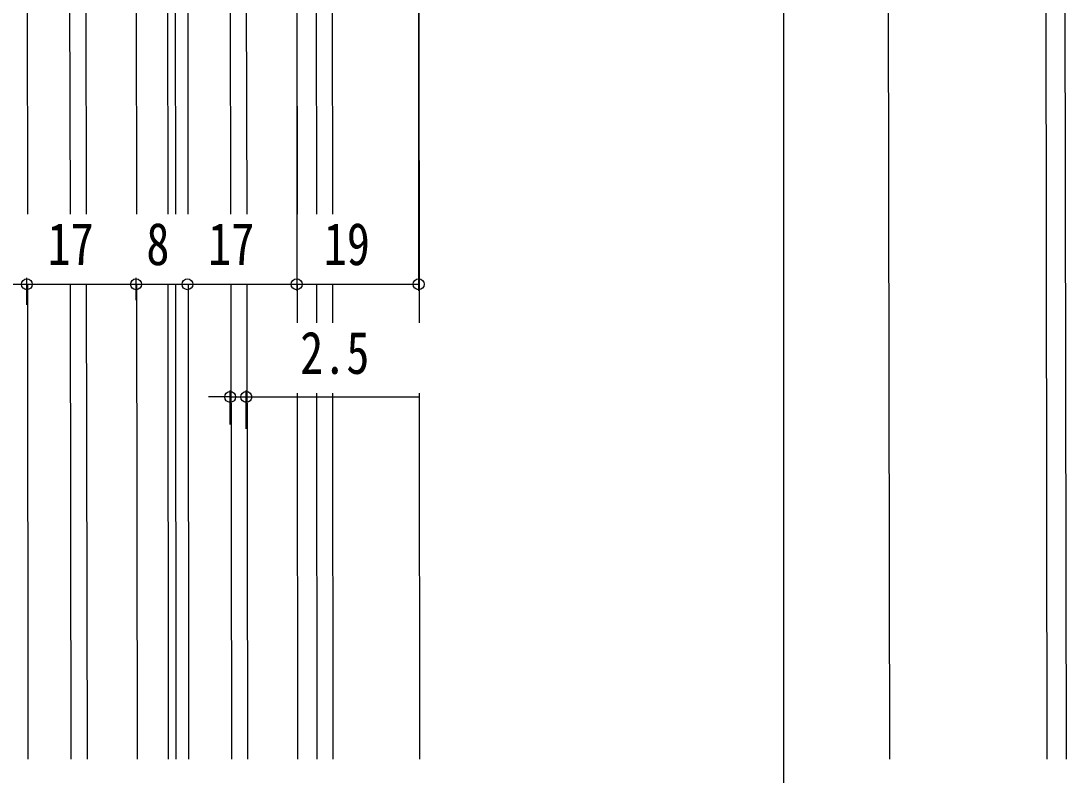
# Model space of a CAD drawing. Units: millimetres, scale not verified. Extents: x -495 to 495, y -800 to 801.
# Drawn here: x -200.5 to -37.8, y 383.9 to 501.3 of the extents above; entities that cross this region are included whole.
import ezdxf
from ezdxf.enums import TextEntityAlignment as Align

# ---------------------------------------------------------------- set-up
doc = ezdxf.new("R2010")
doc.units = ezdxf.units.MM
doc.header["$LTSCALE"] = 4
for name, color, linetype in [('0-4_YKK_12', 2, 'Continuous'), ('0-5_YKK_13', 4, 'Continuous'), ('0-7_YKK_D', 6, 'Continuous'), ('0-9_YSS_K', 3, 'Continuous')]:
    doc.layers.add(name, color=color, linetype=linetype)
doc.styles.add('ＭＳ ゴシック', font='')
doc.styles.get('ＭＳ ゴシック').set_extended_font_data('MS Gothic')

msp = doc.modelspace()

# ---------------------------------------------------------------- linework, layer by layer
at = {"layer": '0-4_YKK_12'}
for p, q in [((-138.594, 553.149), (-138.502, 454.315)), ((-154.594, 550.649), (-154.519, 471.264)), ((-152.094, 550.649), (-152.019, 471.264)), ((-199.585, 547.654), (-199.512, 471.264)), ((-182.585, 547.654), (-182.512, 471.264)), ((-177.735, 547.454), (-177.659, 471.264)), ((-176.535, 547.454), (-176.459, 471.264)), ((-174.585, 547.654), (-174.512, 471.264)), ((-157.585, 547.654), (-157.512, 471.264)), ((-199.501, 460.337), (-199.43, 386.411)), ((-182.501, 460.337), (-182.43, 386.411)), ((-177.649, 460.337), (-177.575, 386.411)), ((-176.449, 460.337), (-176.375, 386.411)), ((-174.501, 460.337), (-174.43, 386.411)), ((-157.501, 460.337), (-157.495, 454.315)), ((-154.509, 460.337), (-154.503, 454.315)), ((-152.009, 460.337), (-152.003, 454.315)), ((-157.485, 443.409), (-157.43, 386.411)), ((-154.493, 443.409), (-154.439, 386.411)), ((-151.993, 443.409), (-151.939, 386.411)), ((-138.492, 443.409), (-138.438, 386.411))]:
    msp.add_line(p, q, dxfattribs=at)
at = {"layer": '0-5_YKK_13'}
for p, q in [((-192.933, 509.154), (-192.866, 471.264)), ((-190.433, 509.154), (-190.366, 471.264)), ((-167.933, 509.154), (-167.865, 471.264)), ((-165.433, 509.154), (-165.365, 471.264)), ((-192.846, 460.337), (-192.715, 386.411)), ((-190.346, 460.337), (-190.215, 386.411)), ((-167.846, 460.337), (-167.715, 386.411)), ((-165.346, 460.337), (-165.215, 386.411))]:
    msp.add_line(p, q, dxfattribs=at)
at = {"layer": '0-7_YKK_D'}
for p, q in [((-81.779, 566.649), (-81.779, 74.652)), ((-138.594, 549.949), (-138.594, 459.337)), ((-157.583, 546.954), (-157.583, 459.337)), ((-199.585, 457.134), (-199.585, 461.337)), ((-199.585, 457.87), (-199.585, 461.337)), ((-182.585, 457.87), (-182.585, 461.337)), ((-182.585, 457.87), (-182.585, 461.337)), ((-207.585, 460.337), (-199.585, 460.337)), ((-199.585, 460.337), (-182.585, 460.337)), ((-157.583, 460.337), (-138.594, 460.337)), ((-167.933, 442.809), (-171.333, 442.809)), ((-167.933, 438.486), (-167.933, 443.809)), ((-167.933, 442.809), (-165.433, 442.809)), ((-165.433, 437.849), (-165.433, 443.809)), ((-165.433, 442.809), (-138.633, 442.809))]:
    msp.add_line(p, q, dxfattribs=at)
msp.add_lwpolyline([(-182.585, 460.337), (-174.585, 460.337), (-157.585, 460.337)], dxfattribs=at)
for centre in [(-199.585, 460.337), (-199.585, 460.337), (-182.585, 460.337), (-182.585, 460.337), (-174.585, 460.337), (-174.585, 460.337), (-157.585, 460.337), (-157.583, 460.337), (-138.594, 460.337), (-167.933, 442.809), (-165.433, 442.809)]:
    msp.add_circle(centre, 0.85, dxfattribs=at)
at = {"layer": '0-9_YSS_K'}
for p, q in [((-38.092, 578.65), (-37.805, 386.411)), ((-41.092, 576.65), (-40.807, 386.411)), ((-65.592, 556.65), (-65.319, 386.411))]:
    msp.add_line(p, q, dxfattribs=at)

# ---------------------------------------------------------------- texts
at = {"layer": '0-7_YKK_D', "style": 'ＭＳ ゴシック', "width": 0.8}
for s, p in [('17', (-196.365, 461.337)), ('8', (-180.985, 461.337)), ('17', (-171.365, 461.337)), ('19', (-153.368, 461.337)), ('2.5', (-157.033, 444.409))]:
    msp.add_text(s, height=6.598, dxfattribs=at).set_placement(p, align=Align.BOTTOM_LEFT)

doc.saveas('drawing.dxf')
